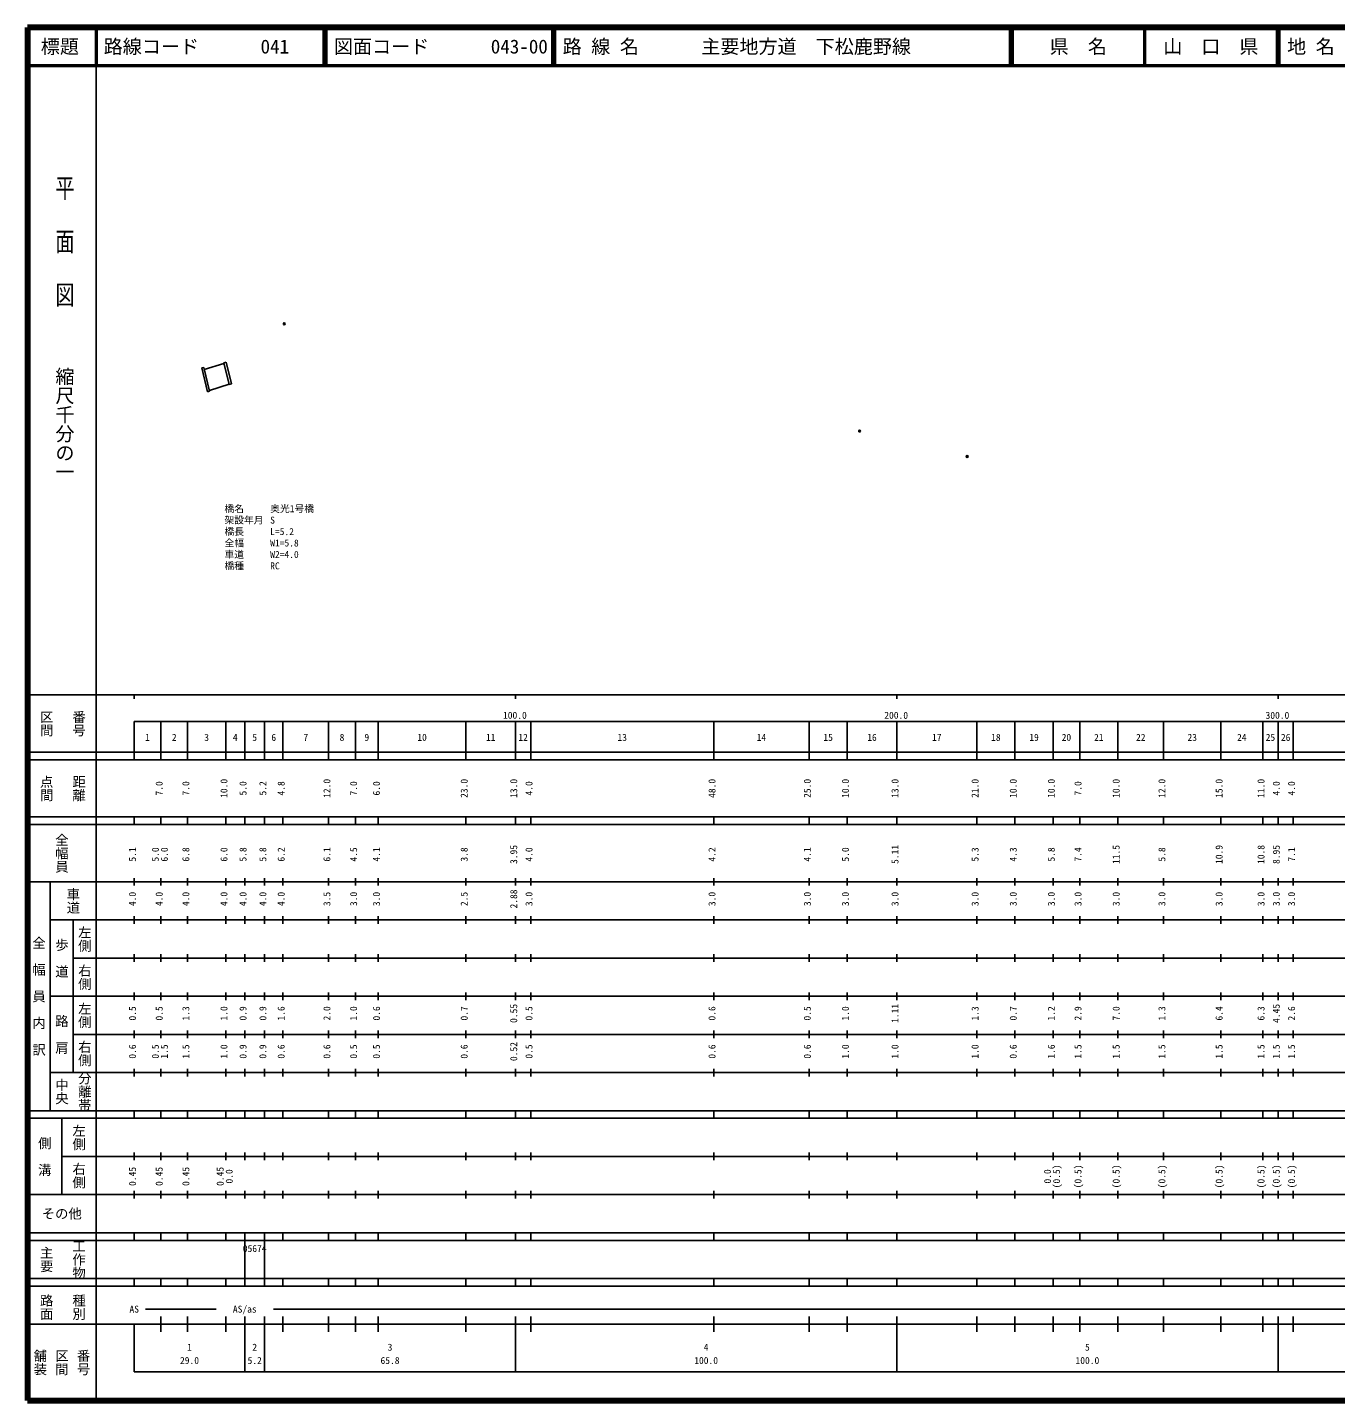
# Model space of a CAD drawing. Units: millimetres on the paper, with parts at other scales. Extents: x 40 to 680, y 20 to 380.
# Drawn here: x 40 to 383.1, y 20 to 380 of the extents above; entities that cross this region are included whole.
import ezdxf
from ezdxf.enums import TextEntityAlignment as Align

# ---------------------------------------------------------------- set-up
doc = ezdxf.new("R2010")
doc.units = ezdxf.units.MM
doc.header["$PDMODE"] = 32
doc.header["$PDSIZE"] = 0.5
for name, color, linetype in [('M-OTRS', 6, 'Continuous'), ('M-STR-HTXT', 7, 'Continuous'), ('M-TTL-TXT', 7, 'Continuous')]:
    doc.layers.add(name, color=color, linetype=linetype)
for name, color, linetype, lineweight in [('M-STR-STR1', 1, 'Continuous', 25), ('M-TTL', 2, 'Continuous', 140), ('M-TTL-BAND', 7, 'Continuous', 25), ('M-TTL-LINE', 7, 'Continuous', 50)]:
    doc.layers.add(name, color=color, linetype=linetype, lineweight=lineweight)
doc.styles.add('@ＭＳ ゴシック', font='')
doc.styles.add('ＭＳ ゴシック', font='')
doc.styles.get('@ＭＳ ゴシック').set_extended_font_data('@MS Gothic')
doc.styles.get('ＭＳ ゴシック').set_extended_font_data('MS Gothic')

msp = doc.modelspace()

# ---------------------------------------------------------------- linework, layer by layer
at = {"layer": 'M-OTRS'}
for p in [(107.372, 302.301), (258.268, 274.189), (286.471, 267.514)]:
    msp.add_point(p, dxfattribs=at)
at = {"layer": 'M-STR-STR1'}
for p, q in [((86.372, 290.346), (91.54, 291.871)), ((91.481, 292.105), (92.081, 292.256)), ((91.481, 292.105), (92.917, 286.409)), ((92.081, 292.256), (93.518, 286.561)), ((86.243, 290.867), (85.715, 290.736)), ((85.715, 290.736), (87.262, 284.483)), ((86.243, 290.867), (87.791, 284.614)), ((87.791, 284.614), (87.262, 284.483)), ((92.892, 286.508), (87.751, 284.774)), ((92.917, 286.409), (93.518, 286.561))]:
    msp.add_line(p, q, dxfattribs=at)
at = {"layer": 'M-TTL'}
for p, q in [((40, 380), (40, 20)), ((680, 380), (40, 380)), ((40, 20), (680, 20))]:
    msp.add_line(p, q, dxfattribs=at)
at = {"layer": 'M-TTL-BAND'}
for p, q in [((58, 370), (58, 20)), ((40, 205), (579, 205)), ((68, 205), (68, 204)), ((168, 205), (168, 204)), ((268, 205), (268, 204)), ((368, 205), (368, 204)), ((68, 198), (579, 198)), ((68, 198), (68, 188)), ((75, 188), (75, 198)), ((82, 188), (82, 198)), ((92, 188), (92, 198)), ((97, 188), (97, 198)), ((102.2, 188), (102.2, 198)), ((107, 188), (107, 198)), ((119, 188), (119, 198)), ((126, 188), (126, 198)), ((132, 188), (132, 198)), ((155, 188), (155, 198)), ((168, 188), (168, 198)), ((172, 188), (172, 198)), ((220, 188), (220, 198)), ((245, 188), (245, 198)), ((255, 188), (255, 198)), ((268, 188), (268, 198)), ((289, 188), (289, 198)), ((299, 188), (299, 198)), ((309, 188), (309, 198)), ((316, 188), (316, 198)), ((326, 188), (326, 198)), ((338, 188), (338, 198)), ((353, 188), (353, 198)), ((364, 188), (364, 198)), ((368, 188), (368, 198)), ((372, 188), (372, 198)), ((40, 190), (579, 190)), ((40, 188), (579, 188)), ((40, 173), (579, 173)), ((68, 171), (68, 173)), ((75, 171), (75, 173)), ((82, 171), (82, 173)), ((92, 171), (92, 173)), ((97, 171), (97, 173)), ((102.2, 171), (102.2, 173)), ((107, 171), (107, 173)), ((119, 171), (119, 173)), ((126, 171), (126, 173)), ((132, 171), (132, 173)), ((155, 171), (155, 173)), ((168, 171), (168, 173)), ((172, 171), (172, 173)), ((220, 171), (220, 173)), ((245, 171), (245, 173)), ((255, 171), (255, 173)), ((268, 171), (268, 173)), ((289, 171), (289, 173)), ((299, 171), (299, 173)), ((309, 171), (309, 173)), ((316, 171), (316, 173)), ((326, 171), (326, 173)), ((338, 171), (338, 173)), ((353, 171), (353, 173)), ((364, 171), (364, 173)), ((368, 171), (368, 173)), ((372, 171), (372, 173)), ((40, 171), (579, 171)), ((40, 156), (579, 156)), ((46, 96), (46, 156)), ((68, 155), (68, 157)), ((75, 155), (75, 157)), ((82, 155), (82, 157)), ((92, 155), (92, 157)), ((97, 155), (97, 157)), ((102.2, 155), (102.2, 157)), ((107, 155), (107, 157)), ((119, 155), (119, 157)), ((126, 155), (126, 157)), ((132, 155), (132, 157)), ((155, 155), (155, 157)), ((168, 155), (168, 157)), ((172, 155), (172, 157)), ((220, 155), (220, 157)), ((245, 155), (245, 157)), ((255, 155), (255, 157)), ((268, 155), (268, 157)), ((289, 155), (289, 157)), ((299, 155), (299, 157)), ((309, 155), (309, 157)), ((316, 155), (316, 157)), ((326, 155), (326, 157)), ((338, 155), (338, 157)), ((353, 155), (353, 157)), ((364, 155), (364, 157)), ((368, 155), (368, 157)), ((372, 155), (372, 157)), ((46, 146), (579, 146)), ((52, 146), (52, 106)), ((68, 145), (68, 147)), ((75, 145), (75, 147)), ((82, 145), (82, 147)), ((92, 145), (92, 147)), ((97, 145), (97, 147)), ((102.2, 145), (102.2, 147)), ((107, 145), (107, 147)), ((119, 145), (119, 147)), ((126, 145), (126, 147)), ((132, 145), (132, 147)), ((155, 145), (155, 147)), ((168, 145), (168, 147)), ((172, 145), (172, 147)), ((220, 145), (220, 147)), ((245, 145), (245, 147)), ((255, 145), (255, 147)), ((268, 145), (268, 147)), ((289, 145), (289, 147)), ((299, 145), (299, 147)), ((309, 145), (309, 147)), ((316, 145), (316, 147)), ((326, 145), (326, 147)), ((338, 145), (338, 147)), ((353, 145), (353, 147)), ((364, 145), (364, 147)), ((368, 145), (368, 147)), ((372, 145), (372, 147)), ((68, 135), (68, 137)), ((75, 135), (75, 137)), ((82, 135), (82, 137)), ((92, 135), (92, 137)), ((97, 135), (97, 137)), ((102.2, 135), (102.2, 137)), ((107, 135), (107, 137)), ((119, 135), (119, 137)), ((126, 135), (126, 137)), ((132, 135), (132, 137)), ((155, 135), (155, 137)), ((168, 135), (168, 137)), ((172, 135), (172, 137)), ((220, 135), (220, 137)), ((245, 135), (245, 137)), ((255, 135), (255, 137)), ((268, 135), (268, 137)), ((289, 135), (289, 137)), ((299, 135), (299, 137)), ((309, 135), (309, 137)), ((316, 135), (316, 137)), ((326, 135), (326, 137)), ((338, 135), (338, 137)), ((353, 135), (353, 137)), ((364, 135), (364, 137)), ((368, 135), (368, 137)), ((372, 135), (372, 137)), ((52, 136), (579, 136)), ((46, 126), (579, 126)), ((68, 125), (68, 127)), ((75, 125), (75, 127)), ((82, 125), (82, 127)), ((92, 125), (92, 127)), ((97, 125), (97, 127)), ((102.2, 125), (102.2, 127)), ((107, 125), (107, 127)), ((119, 125), (119, 127)), ((126, 125), (126, 127)), ((132, 125), (132, 127)), ((155, 125), (155, 127)), ((168, 125), (168, 127)), ((172, 125), (172, 127)), ((220, 125), (220, 127)), ((245, 125), (245, 127)), ((255, 125), (255, 127)), ((268, 125), (268, 127)), ((289, 125), (289, 127)), ((299, 125), (299, 127)), ((309, 125), (309, 127)), ((316, 125), (316, 127)), ((326, 125), (326, 127)), ((338, 125), (338, 127)), ((353, 125), (353, 127)), ((364, 125), (364, 127)), ((368, 125), (368, 127)), ((372, 125), (372, 127)), ((52, 116), (579, 116)), ((68, 115), (68, 117)), ((75, 115), (75, 117)), ((82, 115), (82, 117)), ((92, 115), (92, 117)), ((97, 115), (97, 117)), ((102.2, 115), (102.2, 117)), ((107, 115), (107, 117)), ((119, 115), (119, 117)), ((126, 115), (126, 117)), ((132, 115), (132, 117)), ((155, 115), (155, 117)), ((168, 115), (168, 117)), ((172, 115), (172, 117)), ((220, 115), (220, 117)), ((245, 115), (245, 117)), ((255, 115), (255, 117)), ((268, 115), (268, 117)), ((289, 115), (289, 117)), ((299, 115), (299, 117)), ((309, 115), (309, 117)), ((316, 115), (316, 117)), ((326, 115), (326, 117)), ((338, 115), (338, 117)), ((353, 115), (353, 117)), ((364, 115), (364, 117)), ((368, 115), (368, 117)), ((372, 115), (372, 117)), ((46, 106), (579, 106)), ((68, 105), (68, 107)), ((75, 105), (75, 107)), ((82, 105), (82, 107)), ((92, 105), (92, 107)), ((97, 105), (97, 107)), ((102.2, 105), (102.2, 107)), ((107, 105), (107, 107)), ((119, 105), (119, 107)), ((126, 105), (126, 107)), ((132, 105), (132, 107)), ((155, 105), (155, 107)), ((168, 105), (168, 107)), ((172, 105), (172, 107)), ((220, 105), (220, 107)), ((245, 105), (245, 107)), ((255, 105), (255, 107)), ((268, 105), (268, 107)), ((289, 105), (289, 107)), ((299, 105), (299, 107)), ((309, 105), (309, 107)), ((316, 105), (316, 107)), ((326, 105), (326, 107)), ((338, 105), (338, 107)), ((353, 105), (353, 107)), ((364, 105), (364, 107)), ((368, 105), (368, 107)), ((372, 105), (372, 107)), ((40, 96), (579, 96)), ((40, 94), (579, 94)), ((49, 94), (49, 74)), ((68, 94), (68, 96)), ((75, 94), (75, 96)), ((82, 94), (82, 96)), ((92, 94), (92, 96)), ((97, 94), (97, 96)), ((102.2, 94), (102.2, 96)), ((107, 94), (107, 96)), ((119, 94), (119, 96)), ((126, 94), (126, 96)), ((132, 94), (132, 96)), ((155, 94), (155, 96)), ((168, 94), (168, 96)), ((172, 94), (172, 96)), ((220, 94), (220, 96)), ((245, 94), (245, 96)), ((255, 94), (255, 96)), ((268, 94), (268, 96)), ((289, 94), (289, 96)), ((299, 94), (299, 96)), ((309, 94), (309, 96)), ((316, 94), (316, 96)), ((326, 94), (326, 96)), ((338, 94), (338, 96)), ((353, 94), (353, 96)), ((364, 94), (364, 96)), ((368, 94), (368, 96)), ((372, 94), (372, 96)), ((49, 84), (579, 84)), ((68, 83), (68, 85)), ((75, 83), (75, 85)), ((82, 83), (82, 85)), ((92, 83), (92, 85)), ((97, 83), (97, 85)), ((102.2, 83), (102.2, 85)), ((107, 83), (107, 85)), ((119, 83), (119, 85)), ((126, 83), (126, 85)), ((132, 83), (132, 85)), ((155, 83), (155, 85)), ((168, 83), (168, 85)), ((172, 83), (172, 85)), ((220, 83), (220, 85)), ((245, 83), (245, 85)), ((255, 83), (255, 85)), ((268, 83), (268, 85)), ((289, 83), (289, 85)), ((299, 83), (299, 85)), ((309, 83), (309, 85)), ((316, 83), (316, 85)), ((326, 83), (326, 85)), ((338, 83), (338, 85)), ((353, 83), (353, 85)), ((364, 83), (364, 85)), ((368, 83), (368, 85)), ((372, 83), (372, 85)), ((40, 74), (579, 74)), ((68, 73), (68, 75)), ((75, 73), (75, 75)), ((82, 73), (82, 75)), ((92, 73), (92, 75)), ((97, 73), (97, 75)), ((102.2, 73), (102.2, 75)), ((107, 73), (107, 75)), ((119, 73), (119, 75)), ((126, 73), (126, 75)), ((132, 73), (132, 75)), ((155, 73), (155, 75)), ((168, 73), (168, 75)), ((172, 73), (172, 75)), ((220, 73), (220, 75)), ((245, 73), (245, 75)), ((255, 73), (255, 75)), ((268, 73), (268, 75)), ((289, 73), (289, 75)), ((299, 73), (299, 75)), ((309, 73), (309, 75)), ((316, 73), (316, 75)), ((326, 73), (326, 75)), ((338, 73), (338, 75)), ((353, 73), (353, 75)), ((364, 73), (364, 75)), ((368, 73), (368, 75)), ((372, 73), (372, 75)), ((40, 64), (579, 64)), ((40, 62), (579, 62)), ((68, 62), (68, 64)), ((75, 62), (75, 64)), ((82, 62), (82, 64)), ((92, 62), (92, 64)), ((97, 62), (97, 64)), ((97, 52), (97, 62)), ((102.2, 62), (102.2, 64)), ((102.2, 52), (102.2, 62)), ((107, 62), (107, 64)), ((119, 62), (119, 64)), ((126, 62), (126, 64)), ((132, 62), (132, 64)), ((155, 62), (155, 64)), ((168, 62), (168, 64)), ((172, 62), (172, 64)), ((220, 62), (220, 64)), ((245, 62), (245, 64)), ((255, 62), (255, 64)), ((268, 62), (268, 64)), ((289, 62), (289, 64)), ((299, 62), (299, 64)), ((309, 62), (309, 64)), ((316, 62), (316, 64)), ((326, 62), (326, 64)), ((338, 62), (338, 64)), ((353, 62), (353, 64)), ((364, 62), (364, 64)), ((368, 62), (368, 64)), ((372, 62), (372, 64)), ((40, 52), (579, 52)), ((68, 50), (68, 52)), ((75, 50), (75, 52)), ((82, 50), (82, 52)), ((92, 50), (92, 52)), ((97, 50), (97, 52)), ((102.2, 50), (102.2, 52)), ((107, 50), (107, 52)), ((119, 50), (119, 52)), ((126, 50), (126, 52)), ((132, 50), (132, 52)), ((155, 50), (155, 52)), ((168, 50), (168, 52)), ((172, 50), (172, 52)), ((220, 50), (220, 52)), ((245, 50), (245, 52)), ((255, 50), (255, 52)), ((268, 50), (268, 52)), ((289, 50), (289, 52)), ((299, 50), (299, 52)), ((309, 50), (309, 52)), ((316, 50), (316, 52)), ((326, 50), (326, 52)), ((338, 50), (338, 52)), ((353, 50), (353, 52)), ((364, 50), (364, 52)), ((368, 50), (368, 52)), ((372, 50), (372, 52)), ((40, 50), (579, 50)), ((71, 44), (89.5, 44)), ((104.5, 44), (565, 44)), ((40, 40), (579, 40)), ((68, 40), (68, 27.5)), ((75, 38), (75, 42)), ((82, 38), (82, 42)), ((92, 38), (92, 42)), ((97, 27.5), (97, 42)), ((102.2, 27.5), (102.2, 42)), ((107, 38), (107, 42)), ((119, 38), (119, 42)), ((126, 38), (126, 42)), ((132, 38), (132, 42)), ((155, 38), (155, 42)), ((168, 27.5), (168, 42)), ((172, 38), (172, 42)), ((220, 38), (220, 42)), ((245, 38), (245, 42)), ((255, 38), (255, 42)), ((268, 27.5), (268, 42)), ((289, 38), (289, 42)), ((299, 38), (299, 42)), ((309, 38), (309, 42)), ((316, 38), (316, 42)), ((326, 38), (326, 42)), ((338, 38), (338, 42)), ((353, 38), (353, 42)), ((364, 38), (364, 42)), ((368, 27.5), (368, 42)), ((372, 38), (372, 42)), ((68, 27.5), (579, 27.5))]:
    msp.add_line(p, q, dxfattribs=at)
at = {"layer": 'M-TTL-LINE'}
for p, q in [((58, 380), (58, 370)), ((117.75, 380), (117.75, 370)), ((118.25, 380), (118.25, 370)), ((177.75, 380), (177.75, 370)), ((178.25, 380), (178.25, 370)), ((297.75, 380), (297.75, 370)), ((298.25, 380), (298.25, 370)), ((333, 380), (333, 370)), ((367.75, 380), (367.75, 370)), ((368.25, 380), (368.25, 370)), ((40, 370), (680, 370))]:
    msp.add_line(p, q, dxfattribs=at)

# ---------------------------------------------------------------- texts
at = {"layer": 'M-STR-HTXT', "style": 'ＭＳ ゴシック'}
for s, p in [('橋名', (91.666, 252.367)), ('架設年月', (91.666, 249.367)), ('奥光1号橋', (103.666, 252.367)), ('橋長', (91.666, 246.367)), ('S', (103.666, 249.367)), ('L=5.2', (103.666, 246.367)), ('全幅', (91.666, 243.367)), ('W1=5.8', (103.666, 243.367)), ('車道', (91.666, 240.367)), ('W2=4.0', (103.666, 240.367)), ('橋種', (91.666, 237.367)), ('RC', (103.666, 237.367))]:
    msp.add_text(s, height=1.833, dxfattribs=at).set_placement(p, align=Align.BOTTOM_LEFT)
at = {"layer": 'M-TTL-BAND', "style": '@ＭＳ ゴシック', "width": 1.4}
msp.add_text('平  面  図', height=3.666, rotation=270, dxfattribs=at).set_placement((49.777, 306.475), align=Align.MIDDLE_RIGHT)
at = {"layer": 'M-TTL-BAND', "style": '@ＭＳ ゴシック'}
msp.add_text('縮尺千分の一', height=3.666, rotation=270, dxfattribs=at).set_placement((49.777, 261.03), align=Align.MIDDLE_RIGHT)
for s, p in [('区間', (45, 197.5)), ('番号', (53.5, 197.5)), ('点間', (45, 180.5)), ('距離', (53.5, 180.5)), ('全幅員', (49, 163.5)), ('車道', (52, 151)), ('左側', (55, 141)), ('全\u3000幅\u3000員\u3000内\u3000訳', (43, 126)), ('歩\u3000道', (49, 136)), ('右側', (55, 131)), ('左側', (55, 121)), ('路\u3000肩', (49, 116)), ('右側', (55, 111)), ('分離帯', (55, 101)), ('中央', (49, 101)), ('左側', (53.5, 89)), ('側\u3000溝', (44.5, 84)), ('右側', (53.5, 79)), ('工作物', (53.5, 57)), ('主要', (45, 57)), ('路面', (45, 44.5)), ('種別', (53.5, 44.5)), ('舗装', (43.333, 30)), ('区間', (49, 30)), ('番号', (54.667, 30))]:
    msp.add_text(s, height=2.566, rotation=270, dxfattribs=at).set_placement(p, align=Align.MIDDLE_CENTER)
at = {"layer": 'M-TTL-BAND', "style": 'ＭＳ ゴシック'}
for s, p in [('100.0', (167.844, 198.195)), ('200.0', (267.844, 198.195)), ('300.0', (367.844, 198.195)), ('1', (71.5, 192.405)), ('2', (78.5, 192.405)), ('3', (87, 192.405)), ('4', (94.5, 192.405)), ('5', (99.6, 192.405)), ('6', (104.6, 192.405)), ('7', (113, 192.405)), ('8', (122.5, 192.405)), ('9', (129, 192.405)), ('10', (143.5, 192.405)), ('11', (161.5, 192.405)), ('12', (170, 192.405)), ('13', (196, 192.405)), ('14', (232.5, 192.405)), ('15', (250, 192.405)), ('16', (261.5, 192.405)), ('17', (278.5, 192.405)), ('18', (294, 192.405)), ('19', (304, 192.405)), ('20', (312.5, 192.405)), ('21', (321, 192.405)), ('22', (332, 192.405)), ('23', (345.5, 192.405)), ('24', (358.5, 192.405)), ('25', (366, 192.405)), ('26', (370, 192.405)), ('AS', (68, 42.5)), ('AS/as', (97, 42.5)), ('1', (82.5, 32.523)), ('2', (99.6, 32.523)), ('3', (135.1, 32.523)), ('4', (218, 32.523)), ('5', (318, 32.523)), ('29.0', (82.5, 29.033)), ('5.2', (99.6, 29.033)), ('65.8', (135.1, 29.033)), ('100.0', (218, 29.033)), ('100.0', (318, 29.033))]:
    msp.add_text(s, height=1.833, dxfattribs=at).set_placement(p, align=Align.BOTTOM_CENTER)
for s, p in [('7.0', (76, 180.5)), ('7.0', (83, 180.5)), ('10.0', (93, 180.5)), ('5.0', (98, 180.5)), ('5.2', (103.2, 180.5)), ('4.8', (108, 180.5)), ('12.0', (120, 180.5)), ('7.0', (127, 180.5)), ('6.0', (133, 180.5)), ('23.0', (156, 180.5)), ('13.0', (169, 180.5)), ('4.0', (173, 180.5)), ('48.0', (221, 180.5)), ('25.0', (246, 180.5)), ('10.0', (256, 180.5)), ('13.0', (269, 180.5)), ('21.0', (290, 180.5)), ('10.0', (300, 180.5)), ('10.0', (310, 180.5)), ('7.0', (317, 180.5)), ('10.0', (327, 180.5)), ('12.0', (339, 180.5)), ('15.0', (354, 180.5)), ('11.0', (365, 180.5)), ('4.0', (369, 180.5)), ('4.0', (373, 180.5)), ('5.1', (69, 163.174)), ('5.0', (75, 163.174)), ('6.0', (77.37, 163.174)), ('6.8', (83.001, 163.174)), ('6.0', (93, 163.174)), ('5.8', (98, 163.174)), ('5.8', (103.2, 163.174)), ('6.2', (108, 163.174)), ('6.1', (120, 163.174)), ('4.5', (127, 163.174)), ('4.1', (133, 163.174)), ('3.8', (156, 163.174)), ('3.95', (169, 163.174)), ('4.0', (173, 163.174)), ('4.2', (221, 163.174)), ('4.1', (246, 163.174)), ('5.0', (256, 163.174)), ('5.11', (269, 163.174)), ('5.3', (290, 163.174)), ('4.3', (300, 163.174)), ('5.8', (310, 163.174)), ('7.4', (317, 163.174)), ('11.5', (327, 163.174)), ('5.8', (339, 163.174)), ('10.9', (354, 163.174)), ('10.8', (365, 163.174)), ('8.95', (369, 163.174)), ('7.1', (373, 163.174)), ('4.0', (69, 151.5)), ('4.0', (76, 151.5)), ('4.0', (83, 151.5)), ('4.0', (93, 151.5)), ('4.0', (98, 151.5)), ('4.0', (103.2, 151.5)), ('4.0', (108, 151.5)), ('3.5', (120, 151.5)), ('3.0', (127, 151.5)), ('3.0', (133, 151.5)), ('2.5', (156, 151.5)), ('2.88', (169, 151.5)), ('3.0', (173, 151.5)), ('3.0', (221, 151.5)), ('3.0', (246, 151.5)), ('3.0', (256, 151.5)), ('3.0', (269, 151.5)), ('3.0', (290, 151.5)), ('3.0', (300, 151.5)), ('3.0', (310, 151.5)), ('3.0', (317, 151.5)), ('3.0', (327, 151.5)), ('3.0', (339, 151.5)), ('3.0', (354, 151.5)), ('3.0', (365, 151.5)), ('3.0', (369, 151.5)), ('3.0', (373, 151.5)), ('0.5', (69, 121.5)), ('0.5', (76, 121.5)), ('1.3', (83, 121.5)), ('1.0', (93, 121.5)), ('0.9', (98, 121.5)), ('0.9', (103.2, 121.5)), ('1.6', (108, 121.5)), ('2.0', (120, 121.5)), ('1.0', (127, 121.5)), ('0.6', (133, 121.5)), ('0.7', (156, 121.5)), ('0.55', (169, 121.5)), ('0.5', (173, 121.5)), ('0.6', (221, 121.5)), ('0.5', (246, 121.5)), ('1.0', (256, 121.5)), ('1.11', (269, 121.5)), ('1.3', (290, 121.5)), ('0.7', (300, 121.5)), ('1.2', (310, 121.5)), ('2.9', (317, 121.5)), ('7.0', (327, 121.5)), ('1.3', (339, 121.5)), ('6.4', (354, 121.5)), ('6.3', (365, 121.5)), ('4.45', (369, 121.5)), ('2.6', (373, 121.5)), ('0.6', (69, 111.5)), ('0.5', (75, 111.5)), ('1.5', (77.37, 111.5)), ('1.5', (83, 111.5)), ('1.0', (93, 111.5)), ('0.9', (98, 111.5)), ('0.9', (103.2, 111.5)), ('0.6', (108, 111.5)), ('0.6', (120, 111.5)), ('0.5', (127, 111.5)), ('0.5', (133, 111.5)), ('0.6', (156, 111.5)), ('0.52', (169, 111.5)), ('0.5', (173, 111.5)), ('0.6', (221, 111.5)), ('0.6', (246, 111.5)), ('1.0', (256, 111.5)), ('1.0', (269, 111.5)), ('1.0', (290, 111.5)), ('0.6', (300, 111.5)), ('1.6', (310, 111.5)), ('1.5', (317, 111.5)), ('1.5', (327, 111.5)), ('1.5', (339, 111.5)), ('1.5', (354, 111.5)), ('1.5', (365, 111.5)), ('1.5', (369, 111.5)), ('1.5', (373, 111.5)), ('0.45', (69, 78.764)), ('0.45', (76, 78.764)), ('0.45', (83, 78.764)), ('0.45', (92, 78.764)), ('0.0', (94.37, 78.764)), ('0.0', (309, 78.764)), ('(0.5)', (311.37, 78.764)), ('(0.5)', (317, 78.764)), ('(0.5)', (327, 78.764)), ('(0.5)', (339, 78.764)), ('(0.5)', (354, 78.764)), ('(0.5)', (365, 78.764)), ('(0.5)', (369, 78.764)), ('(0.5)', (373, 78.764))]:
    msp.add_text(s, height=1.833, rotation=90, dxfattribs=at).set_placement(p, align=Align.BOTTOM_CENTER)
msp.add_text('その他', height=2.566, dxfattribs=at).set_placement((49, 69), align=Align.MIDDLE_CENTER)
msp.add_text('05674', height=1.833, dxfattribs=at).set_placement((96.475, 58.405), align=Align.BOTTOM_LEFT)
at = {"layer": 'M-TTL-TXT', "style": 'ＭＳ ゴシック'}
for s, p in [('標題', (48.5, 375)), ('県\u3000名', (315.625, 375)), ('山\u3000口\u3000県', (350.375, 375))]:
    msp.add_text(s, height=3.666, dxfattribs=at).set_placement(p, align=Align.MIDDLE_CENTER)
for s, p in [('路線コード', (60, 375)), ('041', (101.142, 375)), ('図面コード', (120.38, 375)), ('043-00', (161.521, 375)), ('路 線 名', (180.38, 375)), ('主要地方道\u3000下松鹿野線', (216.734, 375)), ('地 名', (370.38, 375))]:
    msp.add_text(s, height=3.666, dxfattribs=at).set_placement(p, align=Align.MIDDLE_LEFT)

doc.saveas('drawing.dxf')
